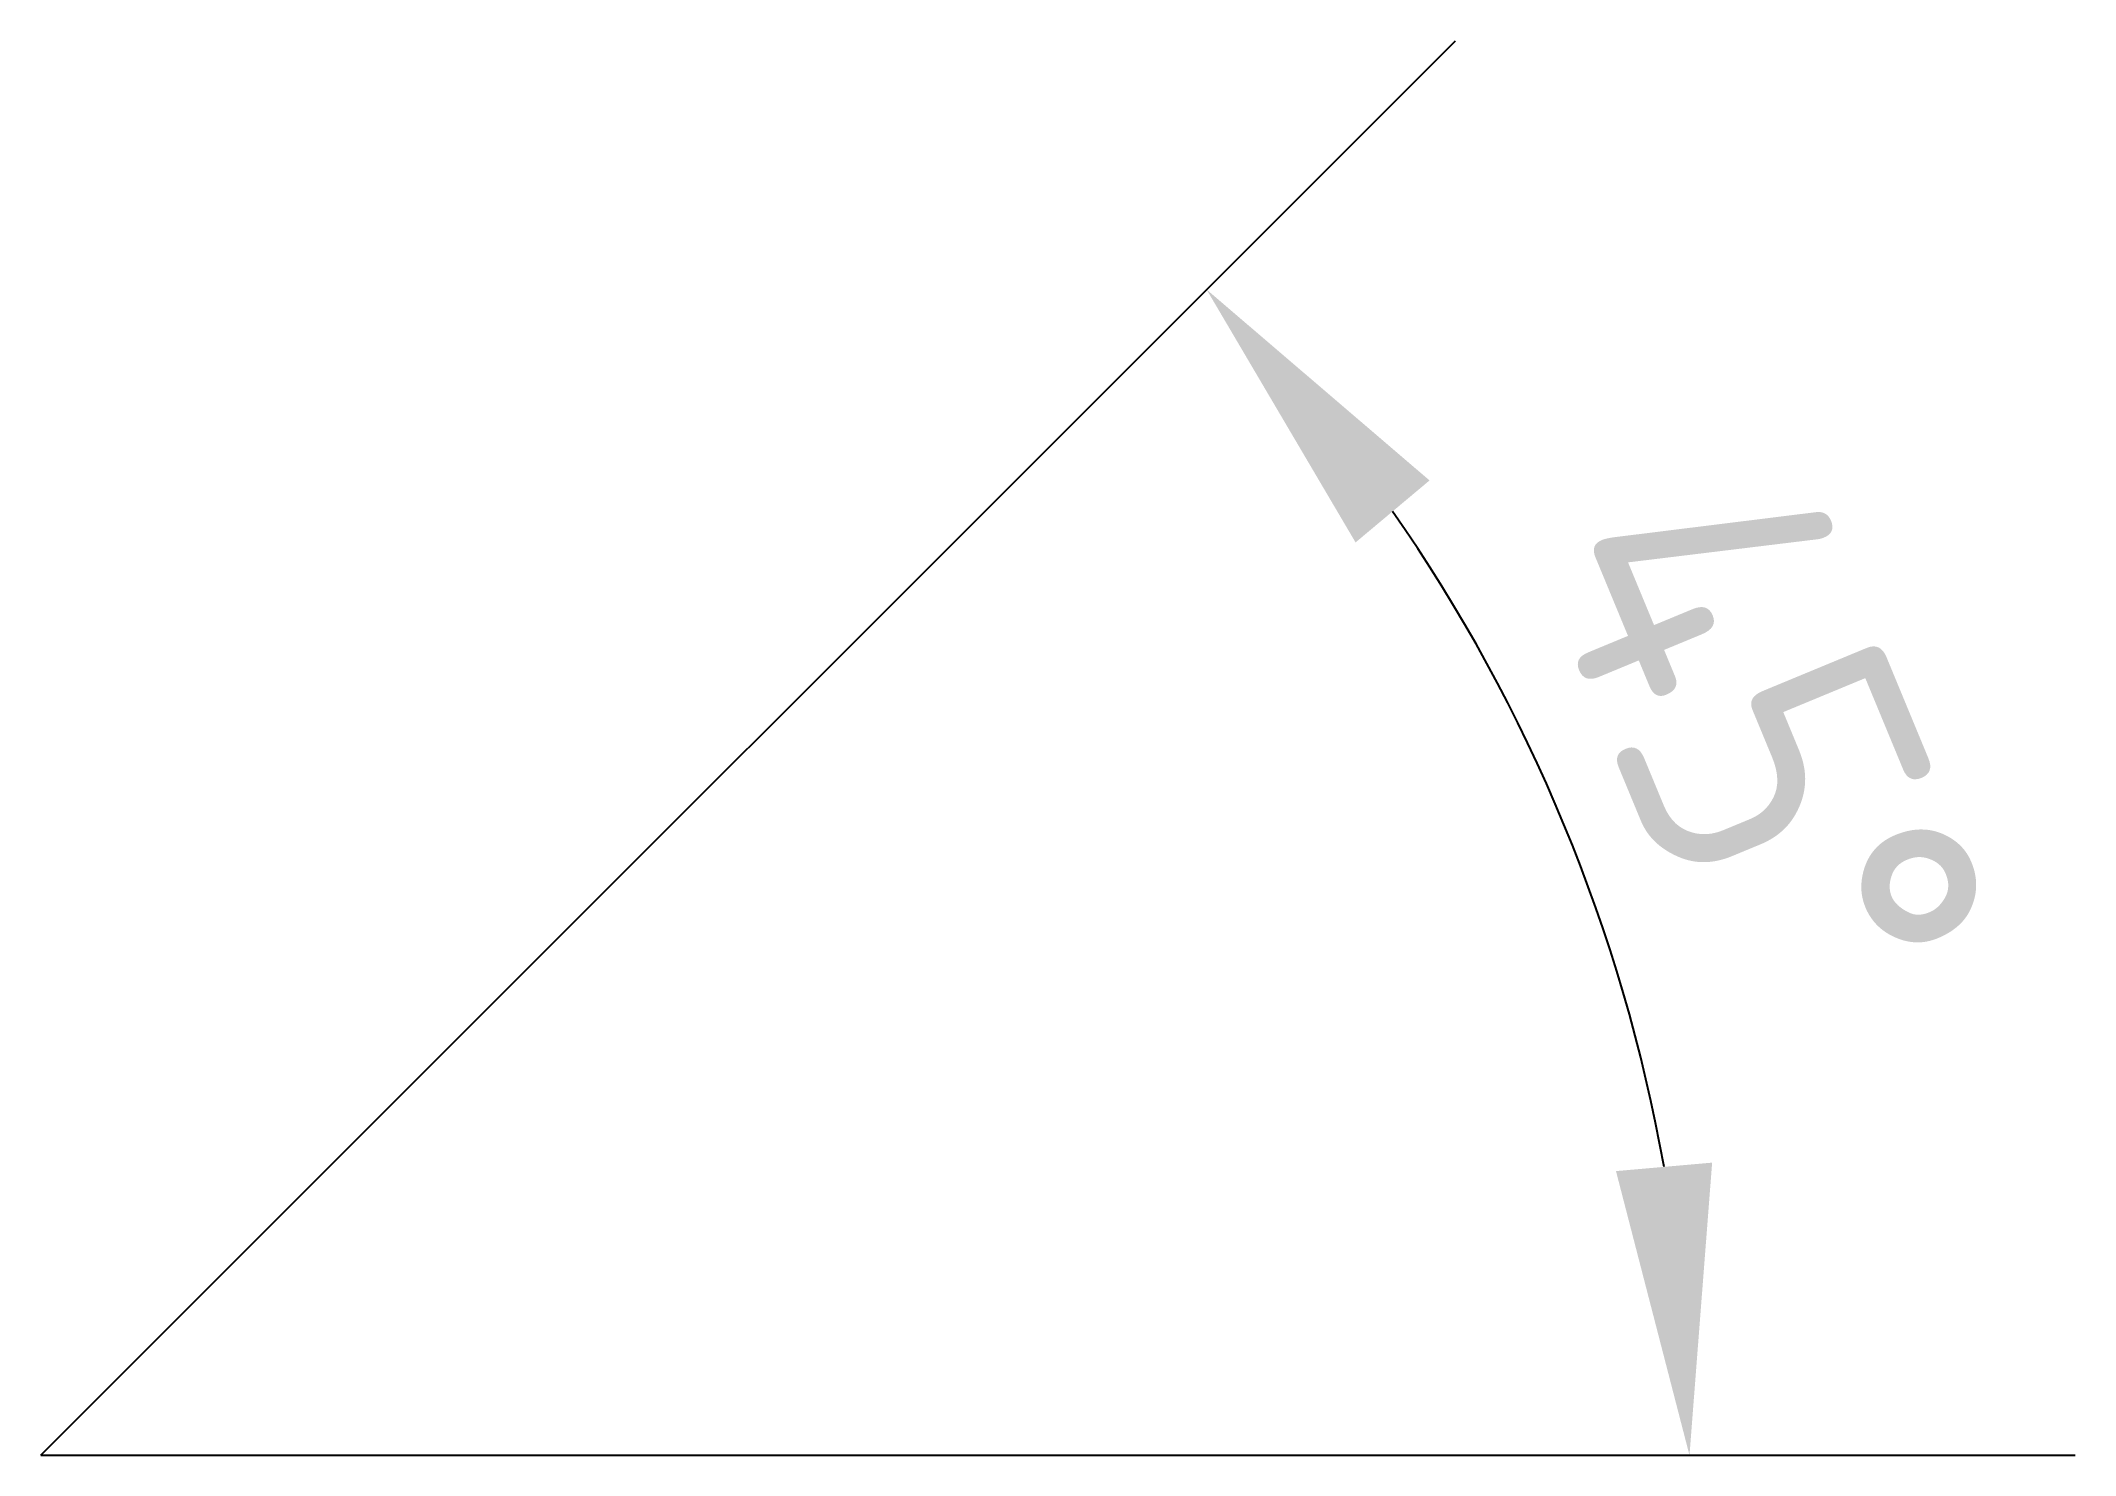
# Model space of a CAD drawing. Header units: millimetres. Extents: x 0 to 87.8, y 0 to 61.1.
import ezdxf

# ---------------------------------------------------------------- set-up
doc = ezdxf.new("R2010")
doc.units = ezdxf.units.MM
doc.header["$MEASUREMENT"] = 0
doc.styles.add('ISO', font='isocp.shx')
doc.dimstyles.new('Aec_Arch_M$2', dxfattribs={"dimscale": 100, "dimtxt": 2.5, "dimasz": 2.5, "dimexe": 1.25, "dimexo": 0.625, "dimtad": 1, "dimdsep": 46, "dimtxsty": 'ISO', "dimcen": 2.5, "dimadec": 0, "dimazin": 0, "dimtfac": 1, "dimtmove": 0, "dimatfit": 3, "dimldrblk": 'ARCHTICK', "dimfxl": 1, "dimarcsym": 0})

# ---------------------------------------------------------------- blocks, each defined once
blk = doc.blocks.new('*D2')
at = {"color": 0, "linetype": 'ByBlock', "lineweight": -2, "transparency": 16777216}
blk.add_arc((0, 0), 71.176, 10.07528, 34.92472, dxfattribs=at)
at = {"color": 0, "linetype": 'ByBlock', "transparency": 16777216}
for points in [[(56.761, 39.41), (59.955, 42.086), (50.329, 50.329)], [(72.154, 12.635), (68.003, 12.269), (71.176, 0)]]:
    blk.add_solid(points, dxfattribs=at)
at = {"layer": 'DefPoints', "color": 0, "linetype": 'ByBlock', "transparency": 16777216}
for p in [(61.07, 61.07), (68.751, 18.422), (0, 0), (0, 0), (87.831, 0)]:
    blk.add_point(p, dxfattribs=at)
at = {"color": 0, "linetype": 'ByBlock', "lineweight": -2, "transparency": 16777216, "insert": (74.42, 30.826), "char_height": 12.5, "attachment_point": 5, "rotation": 292.5, "style": 'ISO'}
blk.add_mtext('45°', dxfattribs=at)
blk = doc.blocks.new('_ArchTick')
at = {"color": 0, "linetype": 'ByBlock', "lineweight": -2, "const_width": 0.15}
blk.add_lwpolyline([(-0.5, -0.5), (0.5, 0.5)], dxfattribs=at)

msp = doc.modelspace()

# ---------------------------------------------------------------- linework, layer by layer
at = {"color": 0, "linetype": 'ByBlock', "lineweight": -2}
for q in [(61.07, 61.07), (87.831, 0)]:
    msp.add_line((0, 0), q, dxfattribs=at)

# ---------------------------------------------------------------- dimensions: what is measured, and where the dimension line sits
dim = msp.add_angular_dim_2l(base=(68.751, 18.422), line1=((0, 0), (61.07, 61.07)), line2=((0, 0), (87.831, 0)), dimstyle='Aec_Arch_M$2', override={"dimscale": 5}, dxfattribs=at)
dim.commit()
dim.dimension.update_dxf_attribs({"geometry": '*D2', "text_midpoint": (74.42, 30.826)})

doc.saveas('drawing.dxf')
